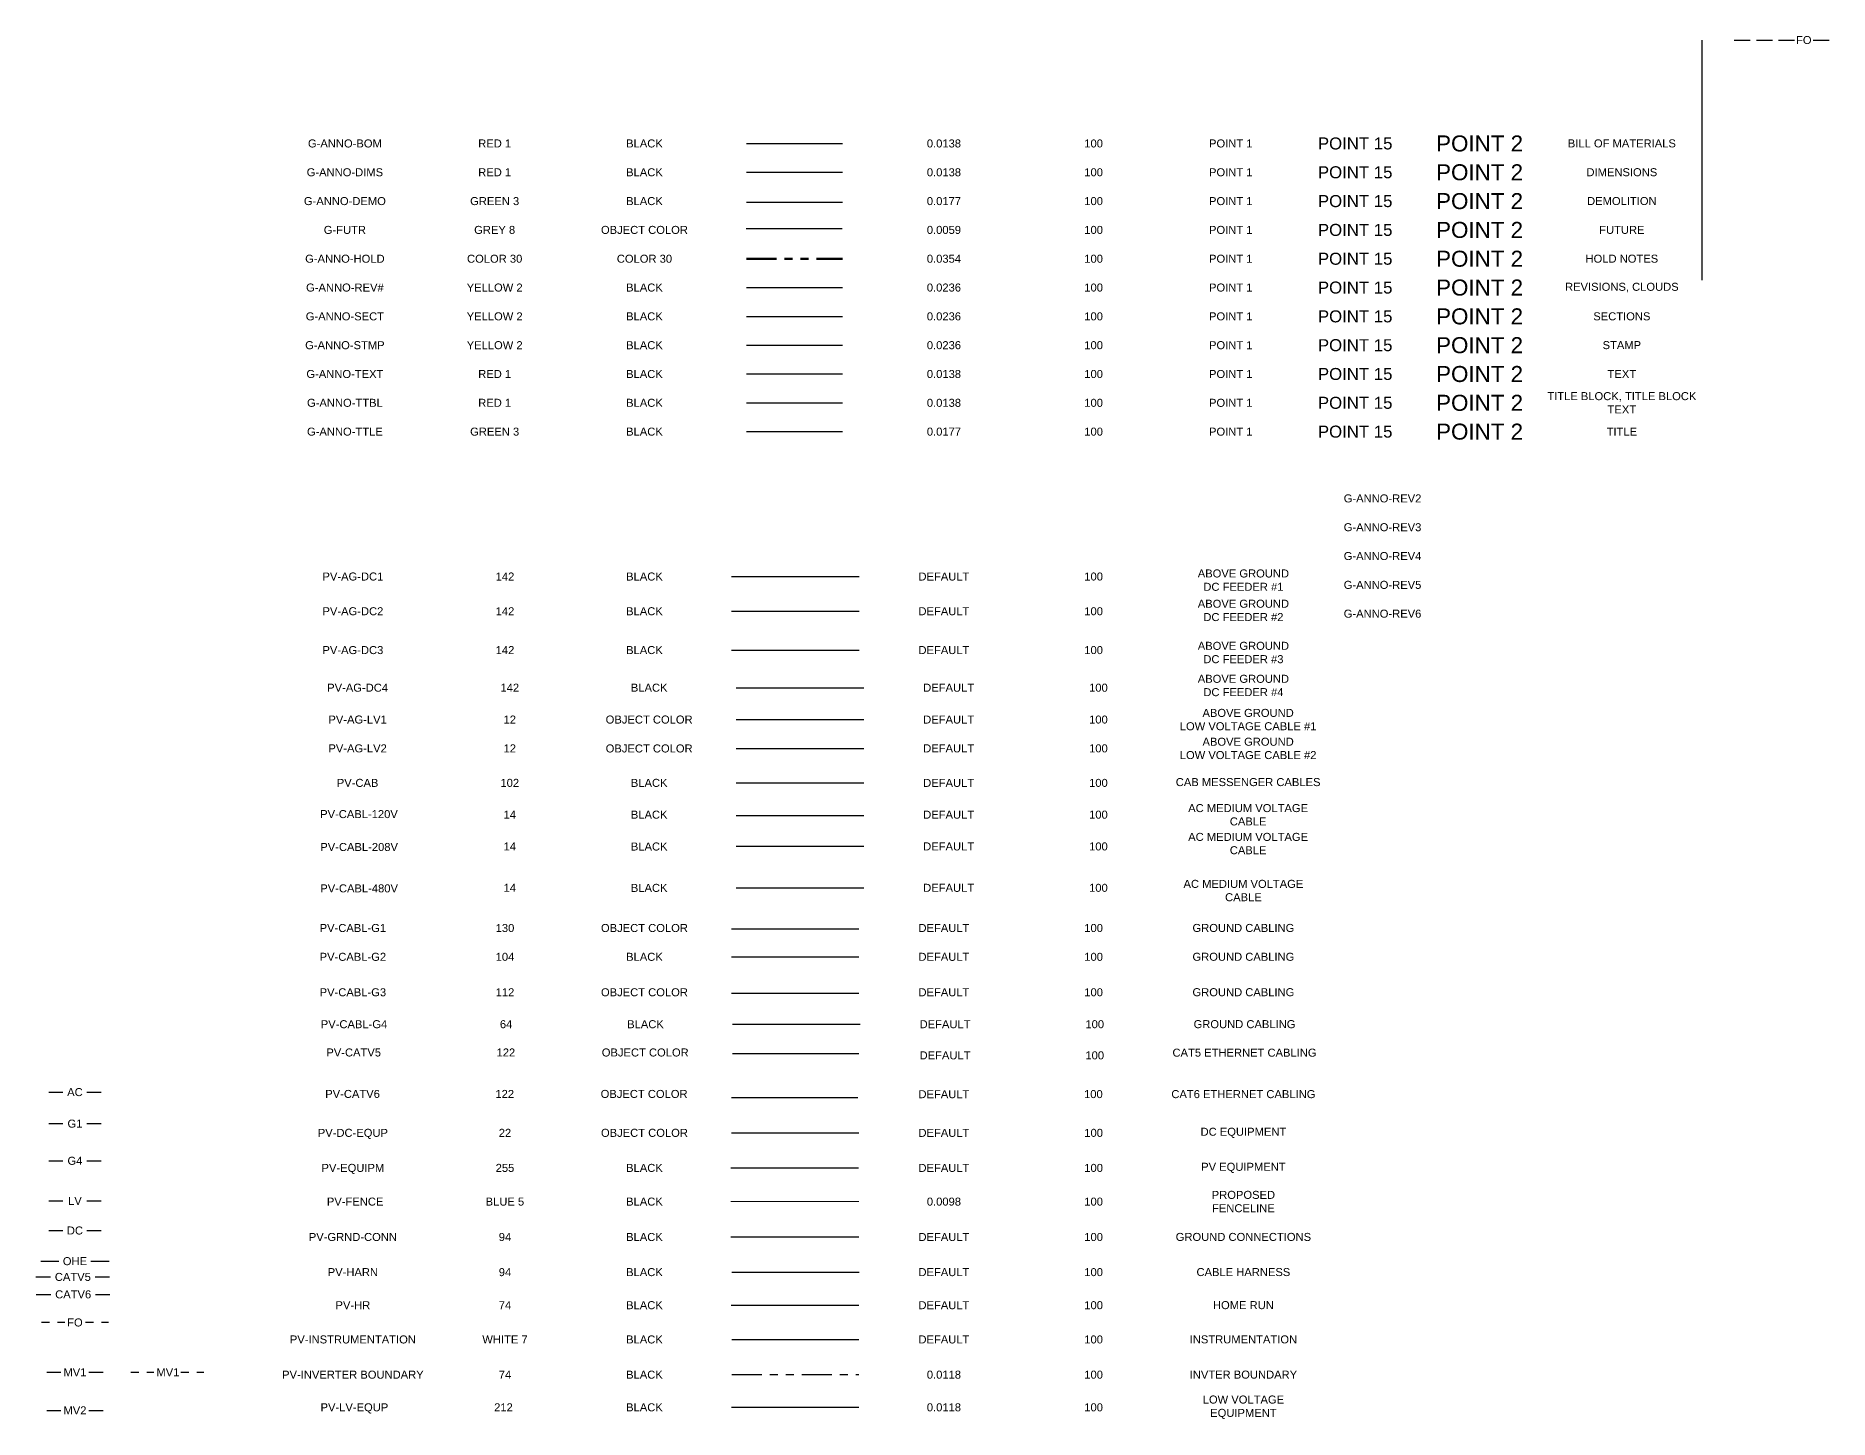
# Model space of a CAD drawing. Extents: x -22 to 267, y -45 to 249.
# Drawn here: x -22.43 to -0.01, y -27.1 to -9.82 of the extents above; entities that cross this region are included whole.
import ezdxf
from ezdxf.enums import TextEntityAlignment as Align
from ezdxf.lldxf.tags import DXFTag

# ---------------------------------------------------------------- set-up
doc = ezdxf.new("R2010")
doc.units = 0
doc.header["$MEASUREMENT"] = 0
for name, pattern in [('DASHDOTX2', [2, 1, -0.5, 0, -0.5]), ('PHANTOM2', [1.25, 0.625, -0.125, 0.125, -0.125, 0.125, -0.125]), ('PHANTOM4', [0.6875, 0.3125, 0.0625, -0.0625, 0.0625, -0.0625, 0.0625, -0.0625])]:
    doc.linetypes.add(name, pattern=pattern)
for name, color, linetype in [('G-ANNO-BOM', 1, 'Continuous'), ('G-ANNO-DEMO', 3, 'Continuous'), ('G-ANNO-DIMS', 1, 'Continuous'), ('G-ANNO-REV1', 2, 'Continuous'), ('G-ANNO-REV2', 2, 'Continuous'), ('G-ANNO-REV3', 2, 'Continuous'), ('G-ANNO-REV4', 2, 'Continuous'), ('G-ANNO-REV5', 2, 'Continuous'), ('G-ANNO-REV6', 2, 'Continuous'), ('G-ANNO-SECT', 2, 'Continuous'), ('G-ANNO-STMP', 2, 'Continuous'), ('G-ANNO-TEXT', 1, 'Continuous'), ('G-ANNO-TTBL', 1, 'Continuous'), ('G-ANNO-TTLE', 3, 'Continuous'), ('G-FUTR', 8, 'Continuous'), ('PV-AG-DC1', 142, 'DC1'), ('PV-AG-DC2', 142, 'AGDC2'), ('PV-AG-DC3', 142, 'AGDC3'), ('PV-AG-DC4', 142, 'AGDC4'), ('PV-AG-LV1', 12, 'AGLV1'), ('PV-AG-LV2', 12, 'AGLV2'), ('PV-CAB', 102, 'CAB'), ('PV-CABL-120V', 14, '120V'), ('PV-CABL-208V', 14, '208V'), ('PV-CABL-480V', 14, '480V'), ('PV-CABL-G1', 130, 'G1'), ('PV-CABL-G2', 104, 'G2'), ('PV-CABL-G3', 112, 'G3'), ('PV-CABL-G4', 64, 'G4'), ('PV-CATV5', 122, 'CATV5'), ('PV-CATV6', 122, 'CATV6'), ('PV-DC-EQUP', 22, 'Continuous'), ('PV-EQUIPM', 255, 'Continuous'), ('PV-GRND-CONN', 94, 'Continuous'), ('PV-HARN', 94, 'Continuous'), ('PV-HR', 74, 'Continuous'), ('PV-INSTRUMENTATION', 7, 'Continuous'), ('PV-INVERTER BOUNDARY', 74, 'PHANTOM4'), ('PV-LV-EQUP', 212, 'Continuous'), ('PV-MESS-CABL', 102, 'Continuous')]:
    doc.layers.add(name, color=color, linetype=linetype)
doc.layers.add('G-ANNO-HOLD', color=30, linetype='PHANTOM4', lineweight=90)
doc.layers.add('PV-FENCE', color=5, linetype='FENCELINE1', lineweight=20)
doc.styles.add('NEI-A', font='arial.ttf')
tags = doc.linetypes.add('120V', pattern='A,0.176989,-0.050727,["120V",NEI-A,S=0.1,R=0,X=0,Y=-0.05],-0.379482,0.176989', length=0.784187).pattern_tags.tags
tags[6] = DXFTag(74, 10)
tags = doc.linetypes.add('208V', pattern='A,0.176989,-0.050727,["208V",NEI-A,S=0.1,R=0,X=0,Y=-0.05],-0.379482,0.176989', length=0.784187).pattern_tags.tags
tags[6] = DXFTag(74, 10)
tags = doc.linetypes.add('480V', pattern='A,0.176989,-0.050727,["480V",NEI-A,S=0.1,R=0,X=0,Y=-0.05],-0.379482,0.176989', length=0.784187).pattern_tags.tags
tags[6] = DXFTag(74, 10)
tags = doc.linetypes.add('AGDC2', pattern='A,0.176989,-0.035266,["DC2",NEI-A,S=0.1,R=0,X=0,Y=-0.05],-0.314734,0.176989', length=0.703978).pattern_tags.tags
tags[6] = DXFTag(74, 10)
tags = doc.linetypes.add('AGDC3', pattern='A,0.176989,-0.035266,["DC3",NEI-A,S=0.1,R=0,X=0,Y=-0.05],-0.314734,0.176989', length=0.703978).pattern_tags.tags
tags[6] = DXFTag(74, 10)
tags = doc.linetypes.add('AGDC4', pattern='A,0.176989,-0.035266,["DC4",NEI-A,S=0.1,R=0,X=0,Y=-0.05],-0.314734,0.176989', length=0.703978).pattern_tags.tags
tags[6] = DXFTag(74, 10)
tags = doc.linetypes.add('AGLV1', pattern='A,0.176989,-0.050716,["LV1",NEI-A,S=0.1,R=0,X=0,Y=-0.05],-0.299284,0.176989', length=0.703978).pattern_tags.tags
tags[6] = DXFTag(74, 10)
tags = doc.linetypes.add('AGLV2', pattern='A,0.176989,-0.050716,["LV2",NEI-A,S=0.1,R=0,X=0,Y=-0.05],-0.299284,0.176989', length=0.703978).pattern_tags.tags
tags[6] = DXFTag(74, 10)
tags = doc.linetypes.add('CAB', pattern='A,0.176989,-0.031378,["CAB",NEI-A,S=0.1,R=0,X=0,Y=-0.05],-0.318622,0.176989', length=0.703978).pattern_tags.tags
tags[6] = DXFTag(74, 10)
tags = doc.linetypes.add('CATV5', pattern='A,0.18216,-0.054518,["CATV5",NEI-A,S=0.1,R=0,X=0,Y=-0.05],-0.505136,0.176989', length=0.918803).pattern_tags.tags
tags[6] = DXFTag(74, 10)
tags = doc.linetypes.add('CATV6', pattern='A,0.18216,-0.054518,["CATV6",NEI-A,S=0.1,R=0,X=0,Y=-0.05],-0.505136,0.176989', length=0.918803).pattern_tags.tags
tags[6] = DXFTag(74, 10)
tags = doc.linetypes.add('DC1', pattern='A,0.176989,-0.035266,["DC1",NEI-A,S=0.1,R=0,X=0,Y=-0.05],-0.314734,0.176989', length=0.703978).pattern_tags.tags
tags[6] = DXFTag(74, 10)
doc.linetypes.add('FENCELINE1', pattern='A,0.25,-0.1,[133,ltypeshp.shx,S=0.1,R=0,X=-0.1,Y=0],-0.1,1', length=1.45)
tags = doc.linetypes.add('FIBER', pattern='A,0.376989,-0.053001,["FO",NEI-A,S=0.1,R=0,X=0,Y=-0.05],-0.246999,0.376989', length=1.053978).pattern_tags.tags
tags[6] = DXFTag(74, 10)
tags = doc.linetypes.add('G1', pattern='A,0.176989,-0.056821,["G1",NEI-A,S=0.1,R=0,X=0,Y=-0.05],-0.243179,0.176989', length=0.653978).pattern_tags.tags
tags[6] = DXFTag(74, 10)
tags = doc.linetypes.add('G2', pattern='A,0.176989,-0.056821,["G2",NEI-A,S=0.1,R=0,X=0,Y=-0.05],-0.243179,0.176989', length=0.653978).pattern_tags.tags
tags[6] = DXFTag(74, 10)
tags = doc.linetypes.add('G3', pattern='A,0.176989,-0.056821,["G3",NEI-A,S=0.1,R=0,X=0,Y=-0.05],-0.243179,0.176989', length=0.653978).pattern_tags.tags
tags[6] = DXFTag(74, 10)
tags = doc.linetypes.add('G4', pattern='A,0.176989,-0.056821,["G4",NEI-A,S=0.1,R=0,X=0,Y=-0.05],-0.243179,0.176989', length=0.653978).pattern_tags.tags
tags[6] = DXFTag(74, 10)

msp = doc.modelspace()

# ---------------------------------------------------------------- linework, layer by layer
for p, q in [((-1.605, -9.871), (-1.605, -12.871)), ((-1.203, -9.871), (-1.002, -9.871)), ((-0.924, -9.871), (-0.724, -9.871)), ((-0.646, -9.871), (-0.446, -9.871)), ((-0.214, -9.871), (-0.014, -9.871))]:
    msp.add_line(p, q)
at = {"layer": 'Defpoints', "linetype": 'Continuous'}
for p, q in [((-22.266, -23.014), (-22.089, -23.014)), ((-21.789, -23.014), (-21.612, -23.014)), ((-22.266, -23.408), (-22.089, -23.408)), ((-21.789, -23.408), (-21.612, -23.408)), ((-22.266, -23.872), (-22.089, -23.872)), ((-21.789, -23.872), (-21.612, -23.872)), ((-22.266, -24.373), (-22.089, -24.373)), ((-21.789, -24.373), (-21.612, -24.373)), ((-22.266, -24.743), (-22.089, -24.743)), ((-21.789, -24.743), (-21.612, -24.743)), ((-22.427, -25.323), (-22.245, -25.323)), ((-22.366, -25.126), (-22.139, -25.126)), ((-21.739, -25.126), (-21.512, -25.126)), ((-21.685, -25.323), (-21.508, -25.323)), ((-22.423, -25.541), (-22.241, -25.541)), ((-21.681, -25.541), (-21.504, -25.541)), ((-22.291, -26.514), (-22.114, -26.514)), ((-21.764, -26.514), (-21.587, -26.514)), ((-22.291, -26.99), (-22.114, -26.99)), ((-21.764, -26.99), (-21.587, -26.99))]:
    msp.add_line(p, q, dxfattribs=at)
at = {"layer": 'Defpoints', "linetype": 'DASHDOTX2', "ltscale": 0.1}
for p, q in [((-22.355, -25.889), (-22.066, -25.889)), ((-21.806, -25.889), (-21.518, -25.889)), ((-21.242, -26.514), (-20.953, -26.514)), ((-20.615, -26.514), (-20.327, -26.514))]:
    msp.add_line(p, q, dxfattribs=at)
at = {"layer": 'G-ANNO-BOM'}
msp.add_line((-13.547, -11.163), (-12.345, -11.163), dxfattribs=at)
at = {"layer": 'G-ANNO-DEMO'}
msp.add_line((-13.547, -11.896), (-12.345, -11.896), dxfattribs=at)
at = {"layer": 'G-ANNO-DIMS'}
msp.add_line((-13.547, -11.523), (-12.345, -11.523), dxfattribs=at)
at = {"layer": 'G-ANNO-HOLD'}
msp.add_line((-13.547, -12.603), (-12.345, -12.603), dxfattribs=at)
at = {"layer": 'G-ANNO-REV1'}
msp.add_line((-13.547, -12.963), (-12.345, -12.963), dxfattribs=at)
at = {"layer": 'G-ANNO-SECT'}
msp.add_line((-13.547, -13.323), (-12.345, -13.323), dxfattribs=at)
at = {"layer": 'G-ANNO-STMP'}
msp.add_line((-13.547, -13.683), (-12.345, -13.683), dxfattribs=at)
at = {"layer": 'G-ANNO-TEXT'}
msp.add_line((-13.547, -14.043), (-12.345, -14.043), dxfattribs=at)
at = {"layer": 'G-ANNO-TTBL'}
msp.add_line((-13.547, -14.403), (-12.345, -14.403), dxfattribs=at)
at = {"layer": 'G-ANNO-TTLE'}
msp.add_line((-13.547, -14.763), (-12.345, -14.763), dxfattribs=at)
at = {"layer": 'G-FUTR'}
msp.add_line((-13.551, -12.227), (-12.349, -12.227), dxfattribs=at)
at = {"layer": 'PV-AG-DC1'}
msp.add_lwpolyline([(-13.734, -16.573), (-12.137, -16.573)], dxfattribs=at)
at = {"layer": 'PV-AG-DC2'}
msp.add_lwpolyline([(-13.734, -17.007), (-12.137, -17.007)], dxfattribs=at)
at = {"layer": 'PV-AG-DC3'}
msp.add_lwpolyline([(-13.734, -17.492), (-12.137, -17.492)], dxfattribs=at)
msp.add_lwpolyline([(-13.734, -17.492), (-12.137, -17.492)], dxfattribs=at)
at = {"layer": 'PV-AG-DC4'}
msp.add_lwpolyline([(-13.675, -17.962), (-12.078, -17.962)], dxfattribs=at)
at = {"layer": 'PV-AG-LV1'}
msp.add_lwpolyline([(-13.675, -18.36), (-12.078, -18.36)], dxfattribs=at)
at = {"layer": 'PV-AG-LV2'}
msp.add_lwpolyline([(-13.675, -18.72), (-12.078, -18.72)], dxfattribs=at)
at = {"layer": 'PV-CAB'}
msp.add_line((-13.674, -19.151), (-12.081, -19.151), dxfattribs=at)
at = {"layer": 'PV-CABL-120V'}
msp.add_lwpolyline([(-13.675, -19.558), (-12.081, -19.558)], dxfattribs=at)
at = {"layer": 'PV-CABL-208V'}
msp.add_lwpolyline([(-13.675, -19.94), (-12.081, -19.94)], dxfattribs=at)
at = {"layer": 'PV-CABL-480V'}
msp.add_lwpolyline([(-13.675, -20.461), (-12.081, -20.461)], dxfattribs=at)
at = {"layer": 'PV-CABL-G1', "linetype": 'G1'}
msp.add_lwpolyline([(-13.734, -20.974), (-12.14, -20.974)], dxfattribs=at)
at = {"layer": 'PV-CABL-G2', "linetype": 'G2'}
msp.add_lwpolyline([(-13.733, -21.324), (-12.14, -21.324)], dxfattribs=at)
at = {"layer": 'PV-CABL-G3'}
msp.add_lwpolyline([(-13.734, -21.777), (-12.14, -21.777)], dxfattribs=at)
at = {"layer": 'PV-CABL-G4', "linetype": 'G4'}
msp.add_lwpolyline([(-13.719, -22.166), (-12.126, -22.166)], dxfattribs=at)
at = {"layer": 'PV-CATV5'}
msp.add_lwpolyline([(-13.72, -22.533), (-12.141, -22.533)], dxfattribs=at)
at = {"layer": 'PV-CATV6'}
msp.add_lwpolyline([(-13.734, -23.08), (-12.155, -23.08)], dxfattribs=at)
at = {"layer": 'PV-DC-EQUP'}
msp.add_line((-13.735, -23.523), (-12.142, -23.523), dxfattribs=at)
at = {"layer": 'PV-EQUIPM', "color": 0}
msp.add_line((-13.74, -23.961), (-12.147, -23.961), dxfattribs=at)
at = {"layer": 'PV-FENCE', "ltscale": 0.5}
msp.add_line((-13.74, -24.382), (-12.141, -24.382), dxfattribs=at)
at = {"layer": 'PV-GRND-CONN'}
msp.add_line((-13.74, -24.824), (-12.14, -24.824), dxfattribs=at)
at = {"layer": 'PV-HARN'}
msp.add_line((-13.727, -25.263), (-12.137, -25.263), dxfattribs=at)
at = {"layer": 'PV-HR'}
msp.add_line((-13.737, -25.676), (-12.14, -25.676), dxfattribs=at)
at = {"layer": 'PV-INSTRUMENTATION'}
msp.add_line((-13.73, -26.104), (-12.143, -26.104), dxfattribs=at)
at = {"layer": 'PV-INVERTER BOUNDARY'}
msp.add_line((-13.73, -26.544), (-12.143, -26.544), dxfattribs=at)
at = {"layer": 'PV-LV-EQUP'}
msp.add_line((-13.731, -26.952), (-12.143, -26.952), dxfattribs=at)

# ---------------------------------------------------------------- texts
at = {"style": 'NEI-A'}
msp.add_text('FO', height=0.1, dxfattribs=at).set_placement((-0.331, -9.871), align=Align.MIDDLE_CENTER)
at = {"layer": 'Defpoints', "linetype": 'G1', "style": 'NEI-A'}
for s, p in [('AC', (-21.939, -23.014)), ('G1', (-21.939, -23.408)), ('G4', (-21.939, -23.872)), ('LV', (-21.939, -24.373)), ('DC', (-21.939, -24.743)), ('OHE', (-21.939, -25.126)), ('CATV5', (-21.965, -25.323)), ('CATV6', (-21.961, -25.541)), ('FO', (-21.939, -25.892)), ('MV1', (-21.939, -26.514)), ('MV1', (-20.777, -26.514)), ('MV2', (-21.939, -26.99))]:
    msp.add_text(s, height=0.1, dxfattribs=at).set_placement(p, align=Align.MIDDLE_CENTER)
at = {"layer": 'G-ANNO-BOM', "style": 'NEI-A'}
for s, height, p in [('G-ANNO-BOM', 0.1, (-18.565, -11.163)), ('RED 1', 0.1, (-16.693, -11.163)), ('BLACK', 0.1, (-14.821, -11.163)), ('0.0138', 0.1, (-11.078, -11.163)), ('100', 0.1, (-9.207, -11.163)), ('POINT 1', 0.1, (-7.493, -11.163)), ('POINT 15', 0.15, (-5.938, -11.163)), ('POINT 2', 0.2, (-4.383, -11.163))]:
    msp.add_text(s, height=height, dxfattribs=at).set_placement(p, align=Align.MIDDLE_CENTER)
at = {"layer": 'G-ANNO-BOM', "insert": (-2.605, -11.163), "char_height": 0.1, "width": 2, "attachment_point": 5, "style": 'NEI-A'}
msp.add_mtext('BILL OF MATERIALS', dxfattribs=at)
at = {"layer": 'G-ANNO-DEMO', "style": 'NEI-A'}
for s, height, p in [('G-ANNO-DEMO', 0.1, (-18.565, -11.883)), ('GREEN 3', 0.1, (-16.693, -11.883)), ('BLACK', 0.1, (-14.821, -11.883)), ('0.0177', 0.1, (-11.078, -11.883)), ('100', 0.1, (-9.207, -11.883)), ('POINT 1', 0.1, (-7.493, -11.883)), ('POINT 15', 0.15, (-5.938, -11.883)), ('POINT 2', 0.2, (-4.383, -11.883))]:
    msp.add_text(s, height=height, dxfattribs=at).set_placement(p, align=Align.MIDDLE_CENTER)
at = {"layer": 'G-ANNO-DEMO', "insert": (-2.605, -11.883), "char_height": 0.1, "width": 2, "attachment_point": 5, "style": 'NEI-A'}
msp.add_mtext('DEMOLITION', dxfattribs=at)
at = {"layer": 'G-ANNO-DIMS', "style": 'NEI-A'}
for s, height, p in [('POINT 2', 0.2, (-4.383, -11.523)), ('G-ANNO-DIMS', 0.1, (-18.565, -11.523)), ('RED 1', 0.1, (-16.693, -11.523)), ('BLACK', 0.1, (-14.821, -11.523)), ('0.0138', 0.1, (-11.078, -11.523)), ('100', 0.1, (-9.207, -11.523)), ('POINT 1', 0.1, (-7.493, -11.523)), ('POINT 15', 0.15, (-5.938, -11.523))]:
    msp.add_text(s, height=height, dxfattribs=at).set_placement(p, align=Align.MIDDLE_CENTER)
at = {"layer": 'G-ANNO-DIMS', "insert": (-2.605, -11.523), "char_height": 0.1, "width": 2, "attachment_point": 5, "style": 'NEI-A'}
msp.add_mtext('DIMENSIONS', dxfattribs=at)
at = {"layer": 'G-ANNO-HOLD', "style": 'NEI-A'}
for s, height, p in [('POINT 15', 0.15, (-5.938, -12.603)), ('POINT 2', 0.2, (-4.383, -12.603)), ('G-ANNO-HOLD', 0.1, (-18.565, -12.603)), ('COLOR 30', 0.1, (-16.693, -12.603)), ('COLOR 30', 0.1, (-14.821, -12.603)), ('0.0354', 0.1, (-11.078, -12.603)), ('100', 0.1, (-9.207, -12.603)), ('POINT 1', 0.1, (-7.493, -12.603))]:
    msp.add_text(s, height=height, dxfattribs=at).set_placement(p, align=Align.MIDDLE_CENTER)
at = {"layer": 'G-ANNO-HOLD', "insert": (-2.605, -12.603), "char_height": 0.1, "width": 2, "attachment_point": 5, "style": 'NEI-A'}
msp.add_mtext('HOLD NOTES', dxfattribs=at)
at = {"layer": 'G-ANNO-REV1', "style": 'NEI-A'}
for s, height, p in [('G-ANNO-REV#', 0.1, (-18.565, -12.963)), ('YELLOW 2', 0.1, (-16.693, -12.963)), ('BLACK', 0.1, (-14.821, -12.963)), ('0.0236', 0.1, (-11.078, -12.963)), ('100', 0.1, (-9.207, -12.963)), ('POINT 1', 0.1, (-7.493, -12.963)), ('POINT 15', 0.15, (-5.938, -12.963)), ('POINT 2', 0.2, (-4.383, -12.963))]:
    msp.add_text(s, height=height, dxfattribs=at).set_placement(p, align=Align.MIDDLE_CENTER)
at = {"layer": 'G-ANNO-REV1', "insert": (-2.605, -12.963), "char_height": 0.1, "width": 2, "attachment_point": 5, "style": 'NEI-A'}
msp.add_mtext('REVISIONS, CLOUDS', dxfattribs=at)
at = {"layer": 'G-ANNO-REV2', "insert": (-5.596, -15.598), "char_height": 0.1, "attachment_point": 5, "style": 'NEI-A'}
msp.add_mtext('G-ANNO-REV2', dxfattribs=at)
at = {"layer": 'G-ANNO-REV3', "insert": (-5.596, -15.958), "char_height": 0.1, "attachment_point": 5, "style": 'NEI-A'}
msp.add_mtext('G-ANNO-REV3', dxfattribs=at)
at = {"layer": 'G-ANNO-REV4', "insert": (-5.596, -16.318), "char_height": 0.1, "attachment_point": 5, "style": 'NEI-A'}
msp.add_mtext('G-ANNO-REV4', dxfattribs=at)
at = {"layer": 'G-ANNO-REV5', "insert": (-5.596, -16.678), "char_height": 0.1, "attachment_point": 5, "style": 'NEI-A'}
msp.add_mtext('G-ANNO-REV5', dxfattribs=at)
at = {"layer": 'G-ANNO-REV6', "insert": (-5.596, -17.038), "char_height": 0.1, "attachment_point": 5, "style": 'NEI-A'}
msp.add_mtext('G-ANNO-REV6', dxfattribs=at)
at = {"layer": 'G-ANNO-SECT', "style": 'NEI-A'}
for s, height, p in [('POINT 2', 0.2, (-4.383, -13.323)), ('G-ANNO-SECT', 0.1, (-18.565, -13.323)), ('YELLOW 2', 0.1, (-16.693, -13.323)), ('BLACK', 0.1, (-14.821, -13.323)), ('0.0236', 0.1, (-11.078, -13.323)), ('100', 0.1, (-9.207, -13.323)), ('POINT 1', 0.1, (-7.493, -13.323)), ('POINT 15', 0.15, (-5.938, -13.323))]:
    msp.add_text(s, height=height, dxfattribs=at).set_placement(p, align=Align.MIDDLE_CENTER)
at = {"layer": 'G-ANNO-SECT', "insert": (-2.605, -13.323), "char_height": 0.1, "width": 2, "attachment_point": 5, "style": 'NEI-A'}
msp.add_mtext('SECTIONS', dxfattribs=at)
at = {"layer": 'G-ANNO-STMP', "style": 'NEI-A'}
for s, height, p in [('G-ANNO-STMP', 0.1, (-18.565, -13.683)), ('YELLOW 2', 0.1, (-16.693, -13.683)), ('BLACK', 0.1, (-14.821, -13.683)), ('0.0236', 0.1, (-11.078, -13.683)), ('100', 0.1, (-9.207, -13.683)), ('POINT 1', 0.1, (-7.493, -13.683)), ('POINT 15', 0.15, (-5.938, -13.683)), ('POINT 2', 0.2, (-4.383, -13.683))]:
    msp.add_text(s, height=height, dxfattribs=at).set_placement(p, align=Align.MIDDLE_CENTER)
at = {"layer": 'G-ANNO-STMP', "insert": (-2.605, -13.683), "char_height": 0.1, "width": 2, "attachment_point": 5, "style": 'NEI-A'}
msp.add_mtext('STAMP', dxfattribs=at)
at = {"layer": 'G-ANNO-TEXT', "style": 'NEI-A'}
for s, height, p in [('G-ANNO-TEXT', 0.1, (-18.565, -14.043)), ('RED 1', 0.1, (-16.693, -14.043)), ('BLACK', 0.1, (-14.821, -14.043)), ('0.0138', 0.1, (-11.078, -14.043)), ('100', 0.1, (-9.207, -14.043)), ('POINT 1', 0.1, (-7.493, -14.043)), ('POINT 15', 0.15, (-5.938, -14.043)), ('POINT 2', 0.2, (-4.383, -14.043))]:
    msp.add_text(s, height=height, dxfattribs=at).set_placement(p, align=Align.MIDDLE_CENTER)
at = {"layer": 'G-ANNO-TEXT', "insert": (-2.605, -14.043), "char_height": 0.1, "width": 2, "attachment_point": 5, "style": 'NEI-A'}
msp.add_mtext('TEXT', dxfattribs=at)
at = {"layer": 'G-ANNO-TTBL', "style": 'NEI-A'}
for s, height, p in [('POINT 15', 0.15, (-5.938, -14.403)), ('POINT 2', 0.2, (-4.383, -14.403)), ('G-ANNO-TTBL', 0.1, (-18.565, -14.403)), ('RED 1', 0.1, (-16.693, -14.403)), ('BLACK', 0.1, (-14.821, -14.403)), ('0.0138', 0.1, (-11.078, -14.403)), ('100', 0.1, (-9.207, -14.403)), ('POINT 1', 0.1, (-7.493, -14.403))]:
    msp.add_text(s, height=height, dxfattribs=at).set_placement(p, align=Align.MIDDLE_CENTER)
at = {"layer": 'G-ANNO-TTBL', "insert": (-2.605, -14.403), "char_height": 0.1, "width": 2, "attachment_point": 5, "style": 'NEI-A'}
msp.add_mtext('TITLE BLOCK, TITLE BLOCK TEXT', dxfattribs=at)
at = {"layer": 'G-ANNO-TTLE', "style": 'NEI-A'}
for s, height, p in [('G-ANNO-TTLE', 0.1, (-18.565, -14.763)), ('GREEN 3', 0.1, (-16.693, -14.763)), ('BLACK', 0.1, (-14.821, -14.763)), ('0.0177', 0.1, (-11.078, -14.763)), ('100', 0.1, (-9.207, -14.763)), ('POINT 1', 0.1, (-7.493, -14.763)), ('POINT 15', 0.15, (-5.938, -14.763)), ('POINT 2', 0.2, (-4.383, -14.763))]:
    msp.add_text(s, height=height, dxfattribs=at).set_placement(p, align=Align.MIDDLE_CENTER)
at = {"layer": 'G-ANNO-TTLE', "insert": (-2.605, -14.763), "char_height": 0.1, "width": 2, "attachment_point": 5, "style": 'NEI-A'}
msp.add_mtext('TITLE', dxfattribs=at)
at = {"layer": 'G-FUTR', "style": 'NEI-A'}
for s, height, p in [('G-FUTR', 0.1, (-18.565, -12.243)), ('GREY 8', 0.1, (-16.693, -12.243)), ('OBJECT COLOR', 0.1, (-14.821, -12.243)), ('0.0059', 0.1, (-11.078, -12.243)), ('100', 0.1, (-9.207, -12.243)), ('POINT 1', 0.1, (-7.493, -12.243)), ('POINT 15', 0.15, (-5.938, -12.243)), ('POINT 2', 0.2, (-4.383, -12.243))]:
    msp.add_text(s, height=height, dxfattribs=at).set_placement(p, align=Align.MIDDLE_CENTER)
at = {"layer": 'G-FUTR', "insert": (-2.605, -12.243), "char_height": 0.1, "width": 2, "attachment_point": 5, "style": 'NEI-A'}
msp.add_mtext('FUTURE', dxfattribs=at)
at = {"layer": 'PV-AG-DC1', "style": 'NEI-A'}
for s, p in [('PV-AG-DC1', (-18.465, -16.573)), ('142', (-16.564, -16.573)), ('BLACK', (-14.821, -16.573)), ('DEFAULT', (-11.078, -16.573)), ('100', (-9.207, -16.573))]:
    msp.add_text(s, height=0.1, dxfattribs=at).set_placement(p, align=Align.MIDDLE_CENTER)
at = {"layer": 'PV-AG-DC1', "linetype": 'PHANTOM2', "insert": (-7.335, -16.619), "char_height": 0.1, "attachment_point": 5, "style": 'NEI-A'}
msp.add_mtext('ABOVE GROUND \\PDC FEEDER #1', dxfattribs=at)
at = {"layer": 'PV-AG-DC2', "style": 'NEI-A'}
for s, p in [('PV-AG-DC2', (-18.465, -17.007)), ('142', (-16.564, -17.007)), ('BLACK', (-14.821, -17.007)), ('DEFAULT', (-11.078, -17.007)), ('100', (-9.207, -17.007))]:
    msp.add_text(s, height=0.1, dxfattribs=at).set_placement(p, align=Align.MIDDLE_CENTER)
at = {"layer": 'PV-AG-DC2', "linetype": 'PHANTOM2', "insert": (-7.335, -16.997), "char_height": 0.1, "attachment_point": 5, "style": 'NEI-A'}
msp.add_mtext('ABOVE GROUND \\PDC FEEDER #2', dxfattribs=at)
at = {"layer": 'PV-AG-DC3', "style": 'NEI-A'}
for s, p in [('PV-AG-DC3', (-18.465, -17.492)), ('142', (-16.564, -17.492)), ('BLACK', (-14.821, -17.492)), ('DEFAULT', (-11.078, -17.492)), ('100', (-9.207, -17.492))]:
    msp.add_text(s, height=0.1, dxfattribs=at).set_placement(p, align=Align.MIDDLE_CENTER)
at = {"layer": 'PV-AG-DC3', "linetype": 'PHANTOM2', "insert": (-7.335, -17.523), "char_height": 0.1, "attachment_point": 5, "style": 'NEI-A'}
msp.add_mtext('ABOVE GROUND \\PDC FEEDER #3', dxfattribs=at)
at = {"layer": 'PV-AG-DC4', "style": 'NEI-A'}
for s, p in [('PV-AG-DC4', (-18.406, -17.962)), ('142', (-16.504, -17.962)), ('BLACK', (-14.762, -17.962)), ('DEFAULT', (-11.019, -17.962)), ('100', (-9.147, -17.962))]:
    msp.add_text(s, height=0.1, dxfattribs=at).set_placement(p, align=Align.MIDDLE_CENTER)
at = {"layer": 'PV-AG-DC4', "linetype": 'PHANTOM2', "insert": (-7.335, -17.935), "char_height": 0.1, "attachment_point": 5, "style": 'NEI-A'}
msp.add_mtext('ABOVE GROUND \\PDC FEEDER #4', dxfattribs=at)
at = {"layer": 'PV-AG-LV1', "style": 'NEI-A'}
for s, p in [('PV-AG-LV1', (-18.406, -18.36)), ('12', (-16.504, -18.36)), ('OBJECT COLOR', (-14.762, -18.36)), ('DEFAULT', (-11.019, -18.36)), ('100', (-9.147, -18.36))]:
    msp.add_text(s, height=0.1, dxfattribs=at).set_placement(p, align=Align.MIDDLE_CENTER)
at = {"layer": 'PV-AG-LV1', "linetype": 'PHANTOM2', "insert": (-7.276, -18.361), "char_height": 0.1, "attachment_point": 5, "style": 'NEI-A'}
msp.add_mtext('ABOVE GROUND \\PLOW VOLTAGE CABLE #1', dxfattribs=at)
at = {"layer": 'PV-AG-LV2', "style": 'NEI-A'}
for s, p in [('PV-AG-LV2', (-18.406, -18.72)), ('12', (-16.504, -18.72)), ('OBJECT COLOR', (-14.762, -18.721)), ('DEFAULT', (-11.019, -18.72)), ('100', (-9.147, -18.72))]:
    msp.add_text(s, height=0.1, dxfattribs=at).set_placement(p, align=Align.MIDDLE_CENTER)
at = {"layer": 'PV-AG-LV2', "linetype": 'PHANTOM2', "insert": (-7.276, -18.721), "char_height": 0.1, "attachment_point": 5, "style": 'NEI-A'}
msp.add_mtext('ABOVE GROUND \\PLOW VOLTAGE CABLE #2', dxfattribs=at)
at = {"layer": 'PV-CABL-120V', "style": 'NEI-A'}
for s, p in [('PV-CABL-120V', (-18.389, -19.541)), ('14', (-16.504, -19.548)), ('BLACK', (-14.762, -19.548)), ('DEFAULT', (-11.019, -19.548)), ('100', (-9.147, -19.548))]:
    msp.add_text(s, height=0.1, dxfattribs=at).set_placement(p, align=Align.MIDDLE_CENTER)
at = {"layer": 'PV-CABL-120V', "linetype": 'PHANTOM2', "insert": (-7.276, -19.55), "char_height": 0.1, "attachment_point": 5, "style": 'NEI-A'}
msp.add_mtext('AC MEDIUM VOLTAGE \\PCABLE', dxfattribs=at)
at = {"layer": 'PV-CABL-208V', "style": 'NEI-A'}
for s, p in [('PV-CABL-208V', (-18.387, -19.952)), ('14', (-16.504, -19.945)), ('BLACK', (-14.762, -19.946)), ('DEFAULT', (-11.019, -19.945)), ('100', (-9.147, -19.945))]:
    msp.add_text(s, height=0.1, dxfattribs=at).set_placement(p, align=Align.MIDDLE_CENTER)
at = {"layer": 'PV-CABL-208V', "linetype": 'PHANTOM2', "insert": (-7.276, -19.91), "char_height": 0.1, "attachment_point": 5, "style": 'NEI-A'}
msp.add_mtext('AC MEDIUM VOLTAGE \\PCABLE', dxfattribs=at)
at = {"layer": 'PV-CABL-480V', "style": 'NEI-A'}
for s, p in [('PV-CABL-480V', (-18.387, -20.469)), ('14', (-16.504, -20.462)), ('BLACK', (-14.762, -20.463)), ('DEFAULT', (-11.019, -20.462)), ('100', (-9.147, -20.462))]:
    msp.add_text(s, height=0.1, dxfattribs=at).set_placement(p, align=Align.MIDDLE_CENTER)
at = {"layer": 'PV-CABL-480V', "linetype": 'PHANTOM2', "insert": (-7.335, -20.497), "char_height": 0.1, "attachment_point": 5, "style": 'NEI-A'}
msp.add_mtext('AC MEDIUM VOLTAGE \\PCABLE', dxfattribs=at)
at = {"layer": 'PV-CABL-G1', "style": 'NEI-A'}
for s, p in [('PV-CABL-G1', (-18.465, -20.964)), ('130', (-16.564, -20.964)), ('OBJECT COLOR', (-14.821, -20.964)), ('DEFAULT', (-11.078, -20.964)), ('100', (-9.207, -20.964))]:
    msp.add_text(s, height=0.1, dxfattribs=at).set_placement(p, align=Align.MIDDLE_CENTER)
at = {"layer": 'PV-CABL-G1', "insert": (-7.335, -20.964), "char_height": 0.1, "attachment_point": 5, "style": 'NEI-A'}
msp.add_mtext('GROUND CABLING', dxfattribs=at)
at = {"layer": 'PV-CABL-G2', "style": 'NEI-A'}
for s, p in [('PV-CABL-G2', (-18.465, -21.324)), ('104', (-16.564, -21.324)), ('BLACK', (-14.821, -21.324)), ('DEFAULT', (-11.078, -21.324)), ('100', (-9.207, -21.324))]:
    msp.add_text(s, height=0.1, dxfattribs=at).set_placement(p, align=Align.MIDDLE_CENTER)
at = {"layer": 'PV-CABL-G2', "linetype": 'PHANTOM2', "insert": (-7.335, -21.324), "char_height": 0.1, "attachment_point": 5, "style": 'NEI-A'}
msp.add_mtext('GROUND CABLING', dxfattribs=at)
at = {"layer": 'PV-CABL-G3', "style": 'NEI-A'}
for s, p in [('PV-CABL-G3', (-18.465, -21.767)), ('112', (-16.564, -21.767)), ('OBJECT COLOR', (-14.821, -21.767)), ('DEFAULT', (-11.078, -21.767)), ('100', (-9.207, -21.767))]:
    msp.add_text(s, height=0.1, dxfattribs=at).set_placement(p, align=Align.MIDDLE_CENTER)
at = {"layer": 'PV-CABL-G3', "insert": (-7.335, -21.767), "char_height": 0.1, "attachment_point": 5, "style": 'NEI-A'}
msp.add_mtext('GROUND CABLING', dxfattribs=at)
at = {"layer": 'PV-CABL-G4', "style": 'NEI-A'}
for s, p in [('PV-CABL-G4', (-18.451, -22.166)), ('64', (-16.55, -22.166)), ('BLACK', (-14.808, -22.166)), ('DEFAULT', (-11.064, -22.166)), ('100', (-9.193, -22.166))]:
    msp.add_text(s, height=0.1, dxfattribs=at).set_placement(p, align=Align.MIDDLE_CENTER)
at = {"layer": 'PV-CABL-G4', "linetype": 'PHANTOM2', "insert": (-7.321, -22.166), "char_height": 0.1, "attachment_point": 5, "style": 'NEI-A'}
msp.add_mtext('GROUND CABLING', dxfattribs=at)
at = {"layer": 'PV-CATV5', "style": 'NEI-A'}
for s, p in [('122', (-16.553, -22.519)), ('OBJECT COLOR', (-14.811, -22.519)), ('DEFAULT', (-11.064, -22.555)), ('100', (-9.193, -22.555))]:
    msp.add_text(s, height=0.1, dxfattribs=at).set_placement(p, align=Align.MIDDLE_CENTER)
at = {"layer": 'PV-CATV5', "linetype": 'PHANTOM2', "insert": (-7.321, -22.522), "char_height": 0.1, "attachment_point": 5, "style": 'NEI-A'}
msp.add_mtext('CAT5 ETHERNET CABLING', dxfattribs=at)
at = {"layer": 'PV-CATV6', "style": 'NEI-A'}
for s, p in [('PV-CATV5', (-18.455, -22.519)), ('PV-CATV6', (-18.469, -23.037)), ('122', (-16.567, -23.037)), ('OBJECT COLOR', (-14.825, -23.037)), ('DEFAULT', (-11.078, -23.04)), ('100', (-9.21, -23.039))]:
    msp.add_text(s, height=0.1, dxfattribs=at).set_placement(p, align=Align.MIDDLE_CENTER)
at = {"layer": 'PV-CATV6', "linetype": 'PHANTOM2', "insert": (-7.335, -23.04), "char_height": 0.1, "attachment_point": 5, "style": 'NEI-A'}
msp.add_mtext('CAT6 ETHERNET CABLING', dxfattribs=at)
at = {"layer": 'PV-DC-EQUP', "style": 'NEI-A'}
for s, p in [('PV-DC-EQUP', (-18.465, -23.523)), ('22', (-16.564, -23.523)), ('OBJECT COLOR', (-14.821, -23.523)), ('DEFAULT', (-11.078, -23.523)), ('100', (-9.207, -23.523))]:
    msp.add_text(s, height=0.1, dxfattribs=at).set_placement(p, align=Align.MIDDLE_CENTER)
at = {"layer": 'PV-DC-EQUP', "linetype": 'PHANTOM2', "insert": (-7.335, -23.523), "char_height": 0.1, "attachment_point": 5, "style": 'NEI-A'}
msp.add_mtext('DC EQUIPMENT', dxfattribs=at)
at = {"layer": 'PV-EQUIPM', "color": 0, "style": 'NEI-A'}
for s, p in [('PV-EQUIPM', (-18.465, -23.961)), ('255', (-16.564, -23.961)), ('BLACK', (-14.821, -23.961)), ('DEFAULT', (-11.078, -23.961)), ('100', (-9.207, -23.961))]:
    msp.add_text(s, height=0.1, dxfattribs=at).set_placement(p, align=Align.MIDDLE_CENTER)
at = {"layer": 'PV-EQUIPM', "color": 0, "linetype": 'PHANTOM2', "insert": (-7.335, -23.961), "char_height": 0.1, "attachment_point": 5, "style": 'NEI-A'}
msp.add_mtext('PV EQUIPMENT', dxfattribs=at)
at = {"layer": 'PV-FENCE', "linetype": 'FIBER', "style": 'NEI-A'}
for s, p in [('PV-FENCE', (-18.437, -24.382)), ('BLUE 5', (-16.565, -24.382)), ('BLACK', (-14.821, -24.382)), ('0.0098', (-11.078, -24.382)), ('100', (-9.207, -24.382))]:
    msp.add_text(s, height=0.1, dxfattribs=at).set_placement(p, align=Align.MIDDLE_CENTER)
at = {"layer": 'PV-FENCE', "insert": (-7.335, -24.382), "char_height": 0.1, "attachment_point": 5, "style": 'NEI-A'}
msp.add_mtext_dynamic_manual_height_columns('PROPOSED FENCELINE', width=0.66323, gutter_width=0.5, heights=[0], dxfattribs=at)
at = {"layer": 'PV-GRND-CONN', "style": 'NEI-A'}
for s, p in [('PV-GRND-CONN', (-18.465, -24.824)), ('94', (-16.564, -24.824)), ('BLACK', (-14.821, -24.824)), ('DEFAULT', (-11.078, -24.824)), ('100', (-9.207, -24.824))]:
    msp.add_text(s, height=0.1, dxfattribs=at).set_placement(p, align=Align.MIDDLE_CENTER)
at = {"layer": 'PV-GRND-CONN', "insert": (-7.335, -24.824), "char_height": 0.1, "attachment_point": 5, "style": 'NEI-A'}
msp.add_mtext('GROUND CONNECTIONS', dxfattribs=at)
at = {"layer": 'PV-HARN', "style": 'NEI-A'}
for s, p in [('PV-HARN', (-18.465, -25.263)), ('94', (-16.564, -25.263)), ('BLACK', (-14.821, -25.263)), ('DEFAULT', (-11.078, -25.263)), ('100', (-9.207, -25.263))]:
    msp.add_text(s, height=0.1, dxfattribs=at).set_placement(p, align=Align.MIDDLE_CENTER)
at = {"layer": 'PV-HARN', "insert": (-7.335, -25.263), "char_height": 0.1, "attachment_point": 5, "style": 'NEI-A'}
msp.add_mtext('CABLE HARNESS', dxfattribs=at)
at = {"layer": 'PV-HR', "style": 'NEI-A'}
for s, p in [('PV-HR', (-18.465, -25.676)), ('74', (-16.564, -25.676)), ('BLACK', (-14.821, -25.676)), ('DEFAULT', (-11.078, -25.676)), ('100', (-9.207, -25.676))]:
    msp.add_text(s, height=0.1, dxfattribs=at).set_placement(p, align=Align.MIDDLE_CENTER)
at = {"layer": 'PV-HR', "linetype": 'PHANTOM2', "insert": (-7.335, -25.676), "char_height": 0.1, "attachment_point": 5, "style": 'NEI-A'}
msp.add_mtext('HOME RUN', dxfattribs=at)
at = {"layer": 'PV-INSTRUMENTATION', "style": 'NEI-A'}
for s, p in [('PV-INSTRUMENTATION', (-18.465, -26.104)), ('WHITE 7', (-16.564, -26.104)), ('BLACK', (-14.821, -26.104)), ('DEFAULT', (-11.078, -26.104)), ('100', (-9.207, -26.104))]:
    msp.add_text(s, height=0.1, dxfattribs=at).set_placement(p, align=Align.MIDDLE_CENTER)
at = {"layer": 'PV-INSTRUMENTATION', "linetype": 'PHANTOM2', "insert": (-7.335, -26.104), "char_height": 0.1, "attachment_point": 5, "style": 'NEI-A'}
msp.add_mtext('INSTRUMENTATION', dxfattribs=at)
at = {"layer": 'PV-INVERTER BOUNDARY', "style": 'NEI-A'}
for s, p in [('PV-INVERTER BOUNDARY', (-18.465, -26.544)), ('74', (-16.564, -26.544)), ('BLACK', (-14.821, -26.544)), ('0.0118', (-11.078, -26.544)), ('100', (-9.207, -26.544))]:
    msp.add_text(s, height=0.1, dxfattribs=at).set_placement(p, align=Align.MIDDLE_CENTER)
at = {"layer": 'PV-INVERTER BOUNDARY', "linetype": 'PHANTOM2', "insert": (-7.335, -26.544), "char_height": 0.1, "attachment_point": 5, "style": 'NEI-A'}
msp.add_mtext('INVTER BOUNDARY', dxfattribs=at)
at = {"layer": 'PV-LV-EQUP', "style": 'NEI-A'}
for s, p in [('PV-LV-EQUP', (-18.446, -26.952)), ('212', (-16.583, -26.952)), ('BLACK', (-14.821, -26.952)), ('0.0118', (-11.078, -26.952)), ('100', (-9.207, -26.952))]:
    msp.add_text(s, height=0.1, dxfattribs=at).set_placement(p, align=Align.MIDDLE_CENTER)
at = {"layer": 'PV-LV-EQUP', "linetype": 'PHANTOM2', "insert": (-7.335, -26.952), "char_height": 0.1, "attachment_point": 5, "style": 'NEI-A'}
msp.add_mtext('LOW VOLTAGE\\PEQUIPMENT', dxfattribs=at)
at = {"layer": 'PV-MESS-CABL', "style": 'NEI-A'}
for s, p in [('PV-CAB', (-18.406, -19.151)), ('102', (-16.504, -19.151)), ('BLACK', (-14.762, -19.151)), ('DEFAULT', (-11.019, -19.151)), ('100', (-9.147, -19.151))]:
    msp.add_text(s, height=0.1, dxfattribs=at).set_placement(p, align=Align.MIDDLE_CENTER)
at = {"layer": 'PV-MESS-CABL', "insert": (-7.276, -19.142), "char_height": 0.1, "attachment_point": 5, "style": 'NEI-A'}
msp.add_mtext('CAB MESSENGER CABLES', dxfattribs=at)

doc.saveas('drawing.dxf')
